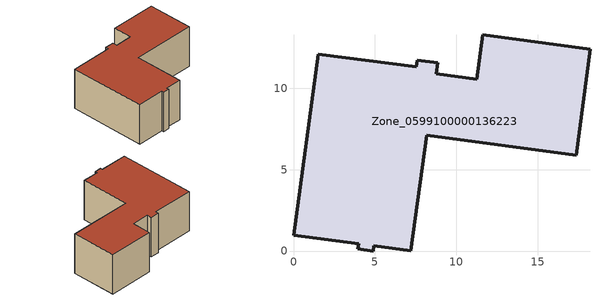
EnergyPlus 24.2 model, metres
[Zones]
Zone_0599100000136223
 floor ground (C_G): 4.94,0.32 4.89,0 3.96,0.13 4,0.44 0,0.97 1.51,12.1 7.53,11.31 7.59,11.74 8.87,11.57 8.77,10.9 11.27,10.56 11.64,13.28 18.22,12.39 17.36,5.88 8.18,7.11 7.22,0.02 z0
 wall outside (C_F): 4.89,0 4.94,0.32 7.22,0.02 8.18,7.11 17.36,5.88 18.22,12.39 11.64,13.28 11.27,10.56 8.77,10.9 8.87,11.57 7.59,11.74 7.53,11.31 1.51,12.1 0,0.97 4,0.44 3.96,0.13 4.89,0 z0:6.04
 roof outside (C_R): 7.53,11.31 1.51,12.1 0,0.97 4,0.44 3.96,0.13 4.89,0 4.94,0.32 7.22,0.02 8.18,7.11 17.36,5.88 18.22,12.39 11.64,13.28 11.27,10.56 8.77,10.9 8.87,11.57 7.59,11.74 z6.04
[BUILDING]
Pand.0599100000136223: North Axis=0; Terrain=City; Loads Convergence Tolerance Value=0.04; Temperature Convergence Tolerance Value=0.4; Solar Distribution=FullExterior; Maximum Number of Warmup Days=25; Minimum Number of Warmup Days=1
[Site:Location]
Rotterdam.The.Hague.AP_ZH_NLD Design_Conditions: Latitude=51.96; Longitude=4.45; Time Zone=1; Elevation=-4.5
[SITE:GROUNDTEMPERATURE:BUILDINGSURFACE]
18, 18, 18, 18, 18, 18, 18, 18, 18, 18, 18, 18
[MATERIAL] Thermal Absorptance=0.9; Solar Absorptance=0.7; Visible Absorptance=0.7
Name | Roughness | Thickness | Conductivity | Density | Specific Heat
G.D.1965 | MediumSmooth | 0.15 | 1 | 540 | 1210
F.D.1965 | Rough | 0.3 | 0.857143 | 1920 | 840
R.D.1965 | MediumRough | 0.2 | 0.08 | 1500 | 1000
[CONSTRUCTION]
C_G: G.D.1965
C_F: F.D.1965
C_R: R.D.1965
[ZONE]
Zone_0599100000136223: Type=1; Multiplier=1; Ceiling Height=Autocalculate; Volume=Autocalculate; Floor Area=autocalculate; Part of Total Floor Area=Yes
[ZONEINFILTRATION:DESIGNFLOWRATE]
Infil_Zone_0599100000136223: Zone or ZoneList or Space or SpaceList=Zone_0599100000136223; Schedule=AlwaysOn; Design Flow Rate Calculation Method=Flow/Area; Flow Rate per Floor Area=0.0042; Constant Term Coefficient=1; Temperature Term Coefficient=0; Velocity Term Coefficient=0; Velocity Squared Term Coefficient=0
[HVACTEMPLATE:ZONE:IDEALLOADSAIRSYSTEM]
Zone_0599100000136223: Maximum Heating Supply Air Temperature=50; Minimum Cooling Supply Air Temperature=13; Maximum Heating Supply Air Humidity Ratio=0.0156; Minimum Cooling Supply Air Humidity Ratio=0.0077; Heating Limit=NoLimit; Cooling Limit=NoLimit; Dehumidification Control Type=ConstantSensibleHeatRatio; Cooling Sensible Heat Ratio=0.7; Dehumidification Setpoint=60; Humidification Control Type=None; Humidification Setpoint=30; Outdoor Air Method=None; Outdoor Air Flow Rate per Person=0.00944; Outdoor Air Flow Rate per Zone Floor Area=0; Outdoor Air Flow Rate per Zone=0; Demand Controlled Ventilation Type=None; Outdoor Air Economizer Type=NoEconomizer; Heat Recovery Type=None; Sensible Heat Recovery Effectiveness=0.7; Latent Heat Recovery Effectiveness=0.65
[ZONECONTROL:THERMOSTAT]
ThermostatControl_Zone_0599100000136223: Zone or ZoneList=Zone_0599100000136223; Control Type Schedule=DualSetpointControlType; Control 1=Thermostat_Zone_0599100000136223; Temperature Difference Between Cutout And Setpoint=0
[THERMOSTATSETPOINT:DUALSETPOINT]
Thermostat_Zone_0599100000136223: Heating Setpoint Temperature Schedule=HeatingSetpoint_Zone_0599100000136223; Cooling Setpoint Temperature Schedule=CoolingSetpoint_Zone_0599100000136223
[SCHEDULE:COMPACT]
HeatingSetpoint_Zone_0599100000136223: Through: 12/31, For: AllDays, Until: 24:00, 21
CoolingSetpoint_Zone_0599100000136223: Through: 12/31, For: AllDays, Until: 24:00, 24
DualSetpointControlType: Through: 12/31, For: AllDays, Until: 24:00, 4
AlwaysOn: Through: 12/31, For: AllDays, Until: 24:00, 1
